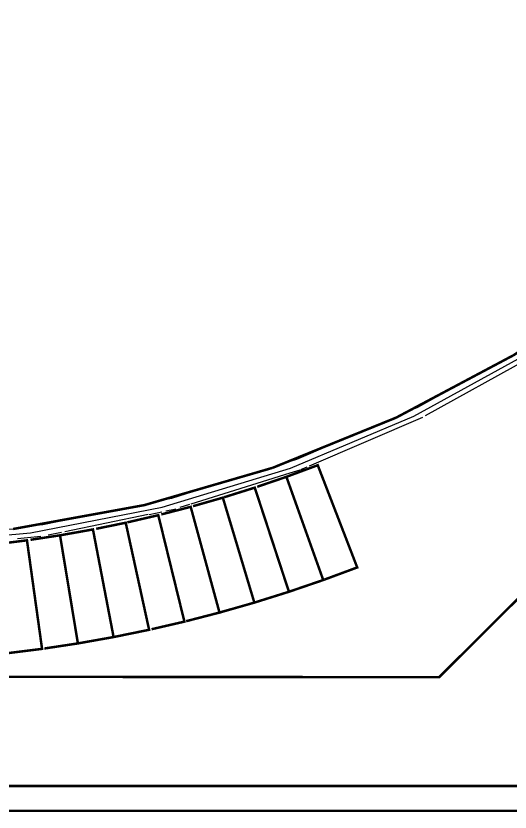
# Model space of a CAD drawing. Extents: x -57244 to 324435, y 15553 to 159369.
# Drawn here: x 165114 to 169078, y 110140 to 116535 of the extents above; entities that cross this region are included whole.
import ezdxf

# ---------------------------------------------------------------- set-up
doc = ezdxf.new("R2010")
doc.units = 0
doc.header["$LTSCALE"] = 2000
doc.header["$MEASUREMENT"] = 0
doc.linetypes.add('DASHDOT', pattern=[1, 0.5, -0.25, 0, -0.25])
doc.layers.add('BASE', color=253, linetype='CONTINUOUS')

msp = doc.modelspace()

# ---------------------------------------------------------------- linework, layer by layer
at = {"layer": 'BASE', "linetype": 'DASHDOT'}
for p, q in [((167311.1, 112863.4, 1200), (166516.8, 112614.1, 1200)), ((167312.6, 112863.8, 1200), (167394.3, 112889.5, 1200)), ((167400.5, 112891.6, 1200), (167449.8, 112912.8, 1200)), ((166506.6, 112610.9, 1200), (166428.4, 112586.4, 1200)), ((166181.3, 112530.9, 1200), (166284.6, 112552.1, 1200)), ((166173.6, 112529.3, 1200), (165506.3, 112392.2, 1200)), ((165126.2, 112336.7, 1200), (165313.6, 112355.8, 1200)), ((165480.1, 112386.8, 1200), (165371.3, 112364.4, 1200))]:
    msp.add_line(p, q, dxfattribs=at)
at = {"layer": 'BASE', "linetype": 'Continuous'}
for points, elevation in [([(157949.9, 114099.3), (158867.9, 113548), (159837.6, 113094.1), (160849, 112742.3), (161891.1, 112496.4), (162953, 112358.9), (164023.4, 112331.3), (165091, 112414), (166144.4, 112606), (167172.5, 112905.2), (168164.3, 113308.6), (169109.5, 113811.8), (169997.8, 114409.6), (170820.1, 115095.5), (171567.4, 115862.3), (172231.9, 116701.9), (172806.6, 117605.4), (173285.3, 118563.2), (173663, 119565.1), (173935.7, 120600.6), (174100.5, 121658.6), (174155.6, 122727.9), (174100.5, 123797.2)], 19694), ([(174100.5, 123797.2), (174155.6, 122727.9), (174100.5, 121658.6), (173935.7, 120600.6), (173663, 119565.1), (173285.3, 118563.2), (172806.6, 117605.4), (172231.9, 116701.9), (171567.4, 115862.3), (170820.1, 115095.5), (169997.8, 114409.6), (169109.5, 113811.8), (168164.3, 113308.6), (167172.5, 112905.2), (166144.4, 112606), (165091, 112414)], 19694), ([(157517.7, 114360.6), (158034.1, 113983.4), (158963.5, 113441.4), (159943.8, 112997.9), (160964.4, 112657.6), (162014.7, 112423.9), (163083.3, 112299.5), (164159.2, 112285.7), (165230.7, 112382.5), (166286.6, 112589), (167315.7, 112903), (168307, 113321.1), (169225.4, 113825.4)], 1220)]:
    msp.add_lwpolyline(points, dxfattribs=dict(at, elevation=elevation))
at = {"layer": 'BASE', "linetype": 'Continuous', "const_width": 20}
for points, elevation in [([(170806.8, 115084.4), (169997.8, 114409.6), (169109.5, 113811.8), (168164.3, 113308.6), (167172.5, 112905.2)], 19694), ([(170013.1, 112725.1), (168509.1, 111223.7), (158982.1, 111232), (156743.8, 113474.2)], 1200), ([(167588.5, 112007.6), (167851.6, 112105.2), (167535, 112926.3), (167291.8, 112836.1)], 1499.9), ([(165091.6, 112414.1), (166144.4, 112606), (167172.4, 112905.2)], 19694), ([(167049.4, 112752.9), (167283.4, 112833), (167578.9, 112004.1), (167311.1, 111912.4)], 1777.8), ([(167033.7, 111825.1), (167303.8, 111909.9), (167029.5, 112746.1), (166784, 112669)], 2055.7), ([(166534.3, 112597.3), (166773.5, 112665.7), (167026.3, 111822.8), (166756.2, 111745.6)], 2333.6), ([(166478.8, 111673.5), (166746.7, 111742.8), (166515.5, 112591.9), (166279.6, 112530.9)], 2611.5), ([(166007.2, 112467.2), (166255.7, 112524.8), (166465.2, 111670), (166201.4, 111608.9)], 2889.3), ([(165473.8, 112364.4), (165731.4, 112410.4), (165897, 111546.1), (165618.8, 111496.5)], 3445.1), ([(165757.5, 112415.7), (165994.3, 112464.2), (166181.9, 111604.4), (165897, 111546.1), (165896.2, 111550)], 3167.2), ([(165341.3, 111454.1), (165610.6, 111495), (165467.3, 112363.3), (165230.4, 112327.3)], 3723), ([(164952.9, 112291.6), (165202, 112323), (165323.1, 111451.3), (165036.2, 111415.2)], 4000.9), ([(169058.9, 111772.6), (168509.1, 111223.7)], 500), ([(170473.9, 110350.4), (156241.5, 110350.4)], 500), ([(170473.9, 110350.4), (156241.5, 110350.4)], -100), ([(156158.3, 110150.4), (170668.1, 110150.4)], 500), ([(156158.3, 110150.4), (170668.1, 110150.4)], -100)]:
    msp.add_lwpolyline(points, dxfattribs=dict(at, elevation=elevation))
at = {"layer": 'BASE', "linetype": 'DASHDOT', "elevation": 1200}
for points in [[(169271.1, 113807.1), (168375.4, 113309.9), (167465.1, 112919.3)], [(166316.3, 112558.7), (166385, 112572.8), (166395.6, 112576.1)]]:
    msp.add_lwpolyline(points, dxfattribs=at)
at = {"layer": 'BASE', "linetype": 'Continuous', "extrusion": (-0.000272624, 0.000635344, 1), "elevation": 19721.5}
msp.add_lwpolyline([(168841, 113655.9), (168341, 113378.4), (168232, 113331.6)], dxfattribs=at)
at = {"layer": 'BASE', "linetype": 'Continuous', "extrusion": (0.00055903, -0.001212, 0.999999), "elevation": 19652}
msp.add_lwpolyline([(167244.6, 112964.2), (167356.5, 112999.4), (167872.2, 113220.6)], dxfattribs=at)
at = {"layer": 'BASE', "linetype": 'Continuous', "extrusion": (-7.53461e-05, 0.000366446, 1), "elevation": 19724.2}
msp.add_lwpolyline([(166868.7, 112811.3), (166363.9, 112652.9), (166230.6, 112625.5)], dxfattribs=at)
at = {"layer": 'BASE', "linetype": 'Continuous', "extrusion": (-3.84009e-05, 0.000377601, 1), "elevation": 19731.6}
msp.add_lwpolyline([(165841.5, 112545.4), (165331.2, 112440.6), (165175.6, 112424.8)], dxfattribs=at)

doc.saveas('drawing.dxf')
